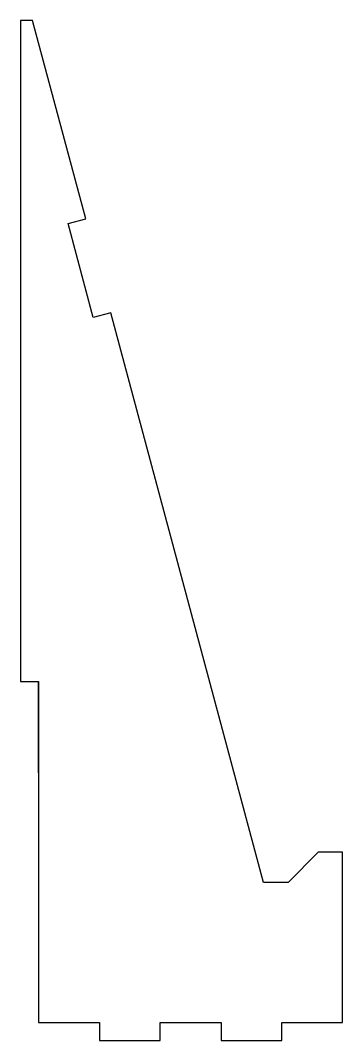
# Model space of a CAD drawing. Header units: inches. Extents: x -0.65 to 2, y -0.15 to 8.24.
import ezdxf

# ---------------------------------------------------------------- set-up
doc = ezdxf.new("R2010")
doc.units = ezdxf.units.IN
doc.header["$MEASUREMENT"] = 0

msp = doc.modelspace()

# ---------------------------------------------------------------- linework, layer by layer
for p, q in [((-0.5, 2.053), (-0.5, 2.803)), ((-0.5, 2.803), (-0.5, 1.15))]:
    msp.add_line(p, q)
for points in [[(2, 0), (2, 1.15), (2, 1.4), (1.8, 1.4), (1.5521, 1.15), (1.35, 1.15), (0.0946, 5.8347), (-0.0503, 5.7959), (-0.2574, 6.5686), (-0.1125, 6.6074), (-0.55, 8.2398), (-0.65, 8.2398), (-0.65, 2.803), (-0.5, 2.803), (-0.5, 0), (0, 0), (0, -0.15), (0.5, -0.15), (0.5, 0), (1, 0), (1, -0.15), (1.5, -0.15), (1.5, 0)], [(1.5521, 1.15), (1.35, 1.15), (0.0946, 5.8347), (-0.0503, 5.7959), (-0.2574, 6.5686), (-0.1125, 6.6074), (-0.55, 8.2398), (-0.65, 8.2398), (-0.65, 2.803), (-0.5, 2.803), (-0.5, 0), (0, 0), (0, -0.15), (0.5, -0.15), (0.5, 0), (1, 0), (1, -0.15), (1.5, -0.15), (1.5, 0), (2, 0), (2, 1.15), (2, 1.4), (1.8, 1.4)]]:
    msp.add_lwpolyline(points, close=True)
for points in [[(1.35, 1.15), (0.0946, 5.8347), (-0.0503, 5.7959), (-0.2574, 6.5686), (-0.1125, 6.6074), (-0.55, 8.2398), (-0.65, 8.2398), (-0.65, 2.803), (-0.5, 2.803)], [(1.5, 0), (2, 0), (2, 1.15), (2, 1.4), (1.8, 1.4), (1.5521, 1.15)]]:
    msp.add_lwpolyline(points)

doc.saveas('drawing.dxf')
